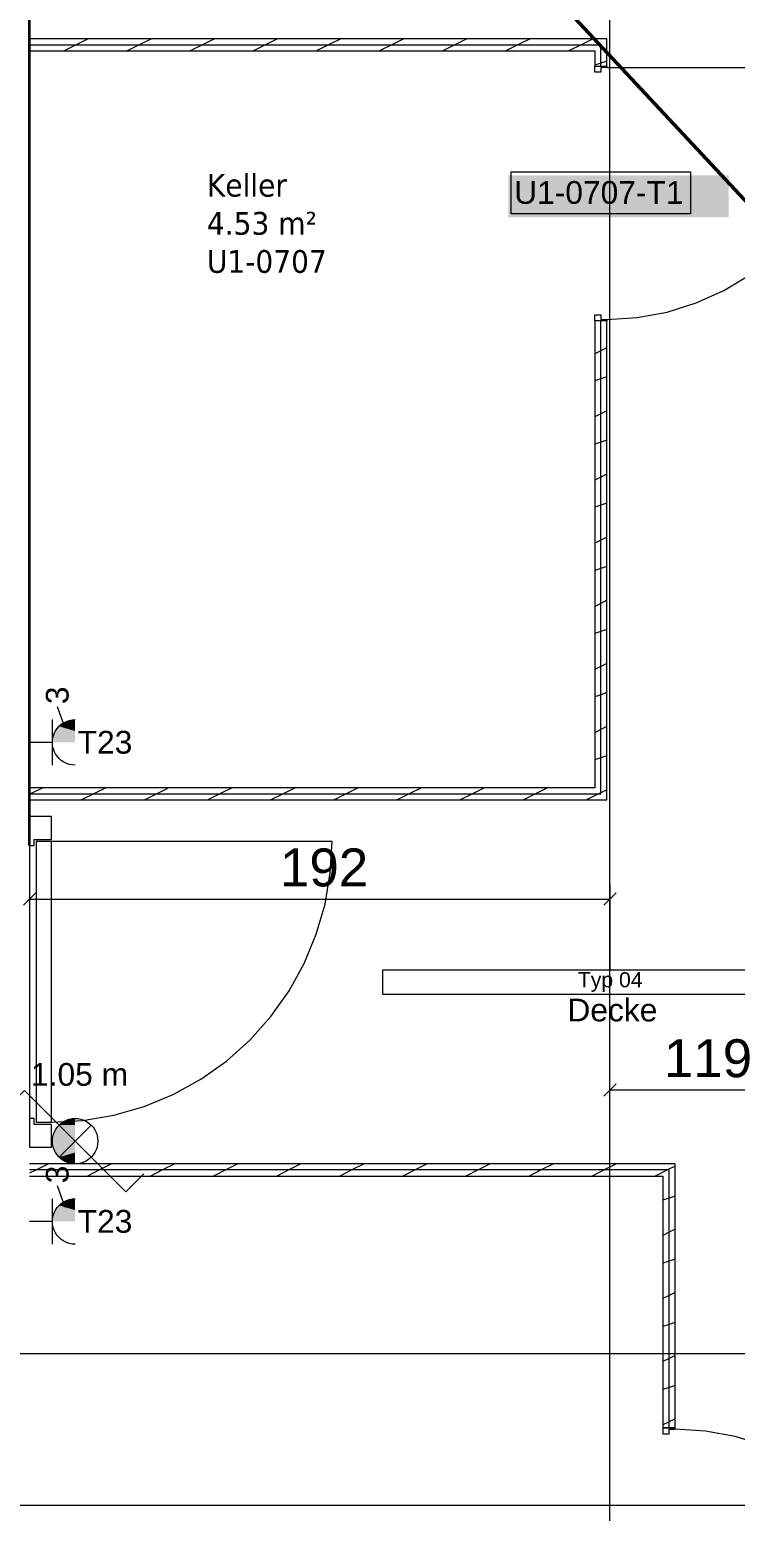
# Model space of a CAD drawing. Extents: x -1067 to 613, y -179 to 712.
# Drawn here: x 59.2 to 105.8, y 307.1 to 404.8 of the extents above; entities that cross this region are included whole.
import ezdxf
from ezdxf.lldxf.tags import DXFTag

# ---------------------------------------------------------------- set-up
doc = ezdxf.new("R2010")
doc.units = 0
doc.layers.get('0').update_dxf_attribs({"lineweight": 13})
for name, color, linetype, lineweight in [('A-AREA-____-IDEN', 7, 'Continuous', 5), ('A-DOOR-____-IDEN', 7, 'Continuous', 5), ('A-DOOR-____-OTLN', 7, 'Continuous', 9), ('A-DOOR-FRAM-MCUT', 7, 'Continuous', 9), ('A-DOOR-OPNG-OTLN', 7, 'Continuous', 9), ('A-FLOR-____-OVHD', 7, 'Strichpunkt - Fein', 9), ('A-WALL-____-MCUT', 7, 'Continuous', 35), ('A-WALL-____-PATT', 7, 'Continuous', 35), ('A-WALL-FNSH-MCUT', 7, 'Continuous', 35), ('S-GRID-____-OTLN', 7, 'Continuous', 5)]:
    doc.layers.add(name, color=color, linetype=linetype, lineweight=lineweight)
for name, color, linetype, lineweight, true_color in [('EL01_VVV_Mass', 7, 'Continuous', 13, 0xb2b200), ('EL01_WAN_Kraft', 1, 'Continuous', 13, 0xff0000), ('EL01_WAN_Leuchten', 7, 'Continuous', 13, 0x0080ff), ('EL01_WAN_Leuchtentyp', 7, 'Continuous', 13, 0x0099ff), ('EL01_WAN_Licht', 7, 'Continuous', 13, 0x0080ff), ('X_Geometrie', 3, 'Continuous', 50, 0x00ff00)]:
    doc.layers.add(name, color=color, linetype=linetype, lineweight=lineweight, true_color=true_color)
doc.styles.get("Standard").update_dxf_attribs({"font": 'arial.ttf'})
tags = doc.linetypes.add('_Rasterlinie_', pattern=[0.375, 0.2, -0.05, 0.075, -0.05]).pattern_tags.tags
tags[10:11] = [DXFTag(74, 4), DXFTag(75, 0), DXFTag(340, '0'), DXFTag(46, 1.0), DXFTag(50, 0.0), DXFTag(44, 0.0), DXFTag(45, 0.0)]
tags[8:9] = [DXFTag(74, 4), DXFTag(75, 0), DXFTag(340, '0'), DXFTag(46, 1.0), DXFTag(50, 0.0), DXFTag(44, 0.0), DXFTag(45, 0.0)]
tags[6:7] = [DXFTag(74, 4), DXFTag(75, 0), DXFTag(340, '0'), DXFTag(46, 1.0), DXFTag(50, 0.0), DXFTag(44, 0.0), DXFTag(45, 0.0)]
tags[4:5] = [DXFTag(74, 4), DXFTag(75, 0), DXFTag(340, '0'), DXFTag(46, 1.0), DXFTag(50, 0.0), DXFTag(44, 0.0), DXFTag(45, 0.0)]
tags = doc.linetypes.add('Strich Punkt fein', pattern=[0.2, 0.1, -0.05, 0, -0.05]).pattern_tags.tags
tags[10:11] = [DXFTag(74, 4), DXFTag(75, 0), DXFTag(340, '0'), DXFTag(46, 1.0), DXFTag(50, 0.0), DXFTag(44, 0.0), DXFTag(45, 0.0)]
tags[8:9] = [DXFTag(74, 4), DXFTag(75, 0), DXFTag(340, '0'), DXFTag(46, 1.0), DXFTag(50, 0.0), DXFTag(44, 0.0), DXFTag(45, 0.0)]
tags[6:7] = [DXFTag(74, 4), DXFTag(75, 0), DXFTag(340, '0'), DXFTag(46, 1.0), DXFTag(50, 0.0), DXFTag(44, 0.0), DXFTag(45, 0.0)]
tags[4:5] = [DXFTag(74, 4), DXFTag(75, 0), DXFTag(340, '0'), DXFTag(46, 1.0), DXFTag(50, 0.0), DXFTag(44, 0.0), DXFTag(45, 0.0)]
tags = doc.linetypes.add('Strichpunkt - Fein', pattern=[0.2, 0.1, -0.05, 0, -0.05]).pattern_tags.tags
tags[10:11] = [DXFTag(74, 4), DXFTag(75, 0), DXFTag(340, '0'), DXFTag(46, 1.0), DXFTag(50, 0.0), DXFTag(44, 0.0), DXFTag(45, 0.0)]
tags[8:9] = [DXFTag(74, 4), DXFTag(75, 0), DXFTag(340, '0'), DXFTag(46, 1.0), DXFTag(50, 0.0), DXFTag(44, 0.0), DXFTag(45, 0.0)]
tags[6:7] = [DXFTag(74, 4), DXFTag(75, 0), DXFTag(340, '0'), DXFTag(46, 1.0), DXFTag(50, 0.0), DXFTag(44, 0.0), DXFTag(45, 0.0)]
tags[4:5] = [DXFTag(74, 4), DXFTag(75, 0), DXFTag(340, '0'), DXFTag(46, 1.0), DXFTag(50, 0.0), DXFTag(44, 0.0), DXFTag(45, 0.0)]

# ---------------------------------------------------------------- blocks, each defined once
blk = doc.blocks.new('Referenz-A0UNPC4Q6I', base_point=(-1062.181, -175.856))
at = {"layer": 'A-DOOR-____-IDEN', "color": 0, "linetype": 'Continuous', "ltscale": 0.13}
for p, q in [((90.982, 395.412), (102.822, 395.412)), ((90.982, 392.632), (90.982, 395.412)), ((102.822, 395.412), (102.822, 392.632)), ((102.822, 392.632), (90.982, 392.632))]:
    blk.add_line(p, q, dxfattribs=at)
at = {"layer": 'A-DOOR-____-IDEN', "color": 7, "linetype": 'Continuous', "ltscale": 0.13, "true_color": 0xffffff}
for points in [[(90.807, 392.41), (105.346, 392.41), (90.807, 395.169)], [(105.346, 392.41), (90.807, 395.169), (105.346, 395.169)]]:
    blk.add_solid(points, dxfattribs=at)
at = {"layer": 'A-DOOR-____-OTLN', "color": 0, "linetype": 'Strich Punkt fein', "ltscale": 0.13}
blk.add_line((59.203, 350.976), (59.203, 332.976), dxfattribs=at)
at = {"layer": 'A-DOOR-____-OTLN', "color": 0, "linetype": 'Continuous', "ltscale": 0.13}
for p, q in [((59.643, 351.236), (59.643, 332.716)), ((60.643, 351.236), (59.643, 351.236)), ((60.643, 332.716), (60.643, 351.236)), ((59.643, 332.716), (60.643, 332.716))]:
    blk.add_line(p, q, dxfattribs=at)
at = {"layer": 'A-DOOR-FRAM-MCUT', "color": 0, "linetype": 'Continuous', "ltscale": 0.13}
for p, q in [((96.503, 402.376), (97.303, 402.376)), ((96.503, 401.976), (96.503, 402.376)), ((96.903, 401.976), (96.503, 401.976)), ((96.903, 402.276), (96.903, 401.976)), ((97.303, 402.276), (96.903, 402.276)), ((97.303, 402.376), (97.303, 402.276)), ((96.503, 385.976), (96.903, 385.976)), ((96.503, 385.576), (96.503, 385.976)), ((97.303, 385.576), (96.503, 385.576)), ((96.903, 385.976), (96.903, 385.676)), ((96.903, 385.676), (97.303, 385.676)), ((97.303, 385.676), (97.303, 385.576)), ((60.643, 352.876), (59.203, 352.876)), ((59.203, 352.876), (59.203, 350.976)), ((60.643, 351.376), (60.643, 352.876)), ((59.203, 350.976), (59.503, 350.976)), ((59.503, 350.976), (59.503, 351.376)), ((59.503, 351.376), (60.643, 351.376)), ((59.503, 332.976), (59.203, 332.976)), ((59.203, 332.976), (59.203, 331.076)), ((59.503, 332.576), (59.503, 332.976)), ((60.643, 332.576), (59.503, 332.576)), ((60.643, 331.076), (60.643, 332.576)), ((59.203, 331.076), (60.643, 331.076)), ((101.803, 312.576), (101.003, 312.576)), ((101.003, 312.576), (101.003, 312.176)), ((101.003, 312.176), (101.403, 312.176)), ((101.403, 312.176), (101.403, 312.476)), ((101.403, 312.476), (101.803, 312.476)), ((101.803, 312.476), (101.803, 312.576))]:
    blk.add_line(p, q, dxfattribs=at)
at = {"layer": 'A-DOOR-OPNG-OTLN', "color": 0, "linetype": 'Continuous', "ltscale": 0.13}
for p, q in [((97.303, 402.276), (113.903, 402.276)), ((105.017, 387.577), (106.733, 388.614)), ((103.189, 386.754), (105.017, 387.577)), ((99.304, 385.797), (101.276, 386.158)), ((101.276, 386.158), (103.189, 386.754)), ((97.303, 385.676), (99.304, 385.797)), ((79.163, 351.236), (60.643, 351.236)), ((79.047, 349.162), (79.163, 351.236)), ((78.699, 347.115), (79.047, 349.162)), ((78.124, 345.119), (78.699, 347.115)), ((77.329, 343.2), (78.124, 345.119)), ((76.324, 341.383), (77.329, 343.2)), ((75.123, 339.689), (76.324, 341.383)), ((73.739, 338.14), (75.123, 339.689)), ((72.19, 336.756), (73.739, 338.14)), ((70.496, 335.554), (72.19, 336.756)), ((68.679, 334.55), (70.496, 335.554)), ((66.76, 333.755), (68.679, 334.55)), ((64.764, 333.18), (66.76, 333.755)), ((60.643, 332.716), (62.717, 332.832)), ((62.717, 332.832), (64.764, 333.18)), ((103.804, 312.355), (101.803, 312.476)), ((105.776, 311.993), (103.804, 312.355)), ((107.689, 311.397), (105.776, 311.993))]:
    blk.add_line(p, q, dxfattribs=at)
at = {"layer": 'A-FLOR-____-OVHD', "color": 0, "linetype": 'Strichpunkt - Fein', "ltscale": 0.13}
for p, q in [((-49.397, 307.476), (198.844, 307.476)), ((59.203, 307.476), (125.803, 307.476))]:
    blk.add_line(p, q, dxfattribs=at)
at = {"layer": 'A-WALL-____-MCUT', "color": 0, "linetype": 'Continuous', "ltscale": 0.35}
blk.add_line((59.203, 350.976), (59.203, 426.376), dxfattribs=at)
at = {"layer": 'A-WALL-____-MCUT', "color": 0, "linetype": 'Continuous', "lineweight": 9, "ltscale": 0.13}
for p, q in [((59.203, 403.776), (96.903, 403.776)), ((96.903, 402.376), (96.903, 403.776)), ((96.903, 354.376), (96.903, 385.576)), ((59.203, 354.376), (96.903, 354.376)), ((101.403, 329.576), (59.203, 329.576)), ((101.403, 312.576), (101.403, 329.576))]:
    blk.add_line(p, q, dxfattribs=at)
at = {"layer": 'A-WALL-____-PATT', "color": 0, "linetype": 'Continuous', "lineweight": 9, "ltscale": 0.13}
for p, q in [((62.278, 403.776), (61.478, 403.376)), ((63.078, 404.176), (62.278, 403.776)), ((66.443, 403.776), (65.643, 403.376)), ((67.243, 404.176), (66.443, 403.776)), ((70.608, 403.776), (69.808, 403.376)), ((71.408, 404.176), (70.608, 403.776)), ((74.772, 403.776), (73.972, 403.376)), ((75.572, 404.176), (74.772, 403.776)), ((78.937, 403.776), (78.137, 403.376)), ((79.737, 404.176), (78.937, 403.776)), ((83.102, 403.776), (82.302, 403.376)), ((83.902, 404.176), (83.102, 403.776)), ((87.267, 403.776), (86.467, 403.376)), ((88.067, 404.176), (87.267, 403.776)), ((91.432, 403.776), (90.632, 403.376)), ((92.232, 404.176), (91.432, 403.776)), ((95.597, 403.776), (94.797, 403.376)), ((96.397, 404.176), (95.597, 403.776)), ((97.303, 402.703), (96.903, 402.569)), ((96.903, 402.569), (96.503, 402.436)), ((96.903, 383.604), (96.503, 383.404)), ((97.303, 383.804), (96.903, 383.604)), ((96.903, 381.746), (96.503, 381.612)), ((97.303, 381.879), (96.903, 381.746)), ((96.903, 379.439), (96.503, 379.239)), ((97.303, 379.639), (96.903, 379.439)), ((96.903, 377.581), (96.503, 377.448)), ((97.303, 377.714), (96.903, 377.581)), ((96.903, 375.274), (96.503, 375.074)), ((97.303, 375.474), (96.903, 375.274)), ((96.903, 373.416), (96.503, 373.283)), ((97.303, 373.55), (96.903, 373.416)), ((96.903, 371.11), (96.503, 370.91)), ((97.303, 371.31), (96.903, 371.11)), ((96.903, 369.251), (96.503, 369.118)), ((97.303, 369.385), (96.903, 369.251)), ((96.903, 366.945), (96.503, 366.745)), ((97.303, 367.145), (96.903, 366.945)), ((96.903, 365.087), (96.503, 364.953)), ((97.303, 365.22), (96.903, 365.087)), ((96.903, 362.78), (96.503, 362.58)), ((97.303, 362.98), (96.903, 362.78)), ((96.903, 360.922), (96.503, 360.789)), ((97.303, 361.055), (96.903, 360.922)), ((97.303, 358.815), (96.903, 358.615)), ((96.903, 358.615), (96.503, 358.415)), ((96.903, 356.757), (96.503, 356.624)), ((97.303, 356.891), (96.903, 356.757)), ((60.071, 354.776), (59.271, 354.376)), ((64.235, 354.776), (63.435, 354.376)), ((68.4, 354.776), (67.6, 354.376)), ((72.565, 354.776), (71.765, 354.376)), ((76.73, 354.776), (75.93, 354.376)), ((80.895, 354.776), (80.095, 354.376)), ((85.06, 354.776), (84.26, 354.376)), ((89.225, 354.776), (88.425, 354.376)), ((93.39, 354.776), (92.59, 354.376)), ((59.271, 354.376), (59.203, 354.342)), ((63.435, 354.376), (62.635, 353.976)), ((67.6, 354.376), (66.8, 353.976)), ((71.765, 354.376), (70.965, 353.976)), ((75.93, 354.376), (75.13, 353.976)), ((80.095, 354.376), (79.295, 353.976)), ((84.26, 354.376), (83.46, 353.976)), ((88.425, 354.376), (87.625, 353.976)), ((92.59, 354.376), (91.79, 353.976)), ((96.755, 354.376), (95.955, 353.976)), ((96.903, 354.45), (96.755, 354.376)), ((97.303, 354.65), (96.903, 354.45)), ((59.649, 329.576), (59.203, 329.353)), ((60.449, 329.976), (59.649, 329.576)), ((63.814, 329.576), (63.014, 329.176)), ((64.614, 329.976), (63.814, 329.576)), ((67.979, 329.576), (67.179, 329.176)), ((68.779, 329.976), (67.979, 329.576)), ((72.144, 329.576), (71.344, 329.176)), ((72.944, 329.976), (72.144, 329.576)), ((76.309, 329.576), (75.509, 329.176)), ((77.109, 329.976), (76.309, 329.576)), ((80.474, 329.576), (79.674, 329.176)), ((81.274, 329.976), (80.474, 329.576)), ((84.639, 329.576), (83.839, 329.176)), ((85.439, 329.976), (84.639, 329.576)), ((88.804, 329.576), (88.004, 329.176)), ((89.604, 329.976), (88.804, 329.576)), ((92.969, 329.576), (92.169, 329.176)), ((93.769, 329.976), (92.969, 329.576)), ((97.133, 329.576), (96.333, 329.176)), ((97.933, 329.976), (97.133, 329.576)), ((101.298, 329.576), (100.498, 329.176)), ((101.803, 329.828), (101.298, 329.576)), ((101.403, 327.716), (101.003, 327.583)), ((101.803, 327.849), (101.403, 327.716)), ((101.403, 325.463), (101.003, 325.263)), ((101.803, 325.663), (101.403, 325.463)), ((101.403, 323.551), (101.003, 323.418)), ((101.803, 323.685), (101.403, 323.551)), ((101.403, 321.298), (101.003, 321.098)), ((101.803, 321.498), (101.403, 321.298)), ((101.403, 319.387), (101.003, 319.253)), ((101.803, 319.52), (101.403, 319.387)), ((101.403, 317.133), (101.003, 316.933)), ((101.803, 317.333), (101.403, 317.133)), ((101.403, 315.222), (101.003, 315.089)), ((101.803, 315.355), (101.403, 315.222)), ((101.403, 312.969), (101.003, 312.769)), ((101.803, 313.169), (101.403, 312.969))]:
    blk.add_line(p, q, dxfattribs=at)
at = {"layer": 'A-WALL-FNSH-MCUT', "color": 0, "linetype": 'Continuous', "lineweight": 9, "ltscale": 0.13}
for p, q in [((97.303, 404.176), (59.203, 404.176)), ((97.303, 402.376), (97.303, 404.176)), ((59.203, 403.376), (96.503, 403.376)), ((96.503, 403.376), (96.503, 402.376)), ((96.503, 402.376), (97.303, 402.376)), ((96.503, 385.576), (96.503, 354.776)), ((97.303, 385.576), (96.503, 385.576)), ((97.303, 353.976), (97.303, 385.576)), ((96.503, 354.776), (59.203, 354.776)), ((59.203, 353.976), (97.303, 353.976)), ((101.803, 329.976), (59.203, 329.976)), ((101.803, 312.576), (101.803, 329.976)), ((59.203, 329.176), (101.003, 329.176)), ((101.003, 329.176), (101.003, 312.576)), ((101.003, 312.576), (101.803, 312.576))]:
    blk.add_line(p, q, dxfattribs=at)
at = {"layer": 'S-GRID-____-OTLN', "color": 0, "linetype": '_Rasterlinie_', "ltscale": 0.13}
for p, q in [((97.503, -171.085), (97.503, 546.376)), ((-101.097, 317.476), (198.844, 317.476))]:
    blk.add_line(p, q, dxfattribs=at)
at = {"layer": 'X_Geometrie', "color": 0, "linetype": 'Continuous', "ltscale": 0.5}
blk.add_line((63.048, 439.938), (164.243, 331.634), dxfattribs=at)
at = {"layer": 'A-AREA-____-IDEN', "color": 0, "linetype": 'Continuous', "ltscale": 0.13, "char_height": 1.5, "attachment_point": 1}
for s, insert in [('{\\W0.9;\\fVerdana;Keller}', (70.902, 395.272)), ('{\\W0.9;\\fVerdana;4.53 m²}', (70.902, 392.758)), ('{\\W0.9;\\fVerdana;U1-0707}', (70.902, 390.244))]:
    blk.add_mtext(s, dxfattribs=dict(at, insert=insert))
at = {"layer": 'A-DOOR-____-IDEN', "color": 0, "linetype": 'Continuous', "ltscale": 0.13, "insert": (91.182, 394.794), "char_height": 1.5, "attachment_point": 1}
blk.add_mtext('{\\fArial;U1-0707-T1}', dxfattribs=at)
blk = doc.blocks.new('Steckdose T23_ AP_ 3-fach-A0UNPCHW6I', base_point=(59.205, 356.276))
at = {"color": 0, "lineweight": -2}
for p, q in [((61.559, 358.702), (61.051, 360.118)), ((60.705, 356.276), (60.705, 359.276)), ((60.906, 358.526), (61.015, 358.689)), ((61.015, 358.689), (61.144, 358.836)), ((61.144, 358.836), (61.292, 358.966)), ((61.292, 358.966), (61.455, 359.075)), ((61.455, 359.075), (61.631, 359.162)), ((61.631, 359.162), (61.817, 359.225)), ((61.817, 359.225), (62.009, 359.263)), ((62.009, 359.263), (62.205, 359.276)), ((60.705, 357.776), (59.205, 357.776)), ((60.705, 357.776), (60.718, 357.972)), ((60.718, 357.58), (60.705, 357.776)), ((60.718, 357.972), (60.756, 358.164)), ((60.756, 358.164), (60.819, 358.35)), ((60.819, 358.35), (60.906, 358.526)), ((60.756, 357.388), (60.718, 357.58)), ((60.819, 357.202), (60.756, 357.388)), ((60.906, 357.026), (60.819, 357.202)), ((61.015, 356.863), (60.906, 357.026)), ((61.144, 356.715), (61.015, 356.863)), ((61.292, 356.586), (61.144, 356.715)), ((61.455, 356.477), (61.292, 356.586)), ((61.631, 356.39), (61.455, 356.477)), ((61.817, 356.327), (61.631, 356.39)), ((62.009, 356.289), (61.817, 356.327)), ((62.205, 356.276), (62.009, 356.289))]:
    blk.add_line(p, q, dxfattribs=at)
for points in [[(60.906, 358.526), (62.205, 358.526), (61.144, 358.836)], [(61.144, 358.836), (62.205, 358.836), (61.455, 359.075)], [(62.205, 358.526), (61.144, 358.836), (62.205, 358.836)], [(61.455, 359.075), (62.205, 359.075), (61.817, 359.225)], [(62.205, 358.836), (61.455, 359.075), (62.205, 359.075)], [(61.817, 359.225), (62.205, 359.225), (62.205, 359.276)], [(62.205, 359.075), (61.817, 359.225), (62.205, 359.225)], [(60.705, 357.776), (62.205, 357.776), (60.756, 358.164)], [(60.756, 358.164), (62.205, 358.164), (60.906, 358.526)], [(62.205, 357.776), (60.756, 358.164), (62.205, 358.164)], [(62.205, 358.164), (60.906, 358.526), (62.205, 358.526)]]:
    blk.add_solid(points, dxfattribs=at)
at = {"color": 0, "lineweight": -2, "insert": (60.274, 360.294), "char_height": 1.5, "attachment_point": 1, "rotation": 90}
blk.add_mtext('{\\fArial;3}', dxfattribs=at)
at = {"color": 0, "lineweight": -2, "insert": (62.373, 358.534), "char_height": 1.5, "attachment_point": 1}
blk.add_mtext('{\\fArial;T23}', dxfattribs=at)
blk = doc.blocks.new('LED-Langfeldleuchte 37W-A0UNPCJI6I', base_point=(82.505, 341.176))
at = {"color": 0, "lineweight": -2}
for p, q in [((82.505, 342.776), (112.505, 342.776)), ((82.505, 341.176), (82.505, 342.776)), ((112.505, 341.176), (112.505, 342.776)), ((82.505, 341.176), (112.505, 341.176))]:
    blk.add_line(p, q, dxfattribs=at)
blk = doc.blocks.new('Bemerkung 1-A0UNPCJK6I', base_point=(95.388, 341.621))
at = {"color": 0, "lineweight": -2, "insert": (95.388, 342.621), "char_height": 1, "attachment_point": 1}
blk.add_mtext('{\\fArial;Typ 04}', dxfattribs=at)
blk = doc.blocks.new('Absolute Höhe-A0UNPCJM6I', base_point=(94.697, 339.373))
at = {"color": 0, "lineweight": -2, "insert": (94.697, 340.873), "char_height": 1.5, "attachment_point": 1}
blk.add_mtext('{\\fArial;Decke}', dxfattribs=at)
blk = doc.blocks.new('Steckdose T23_ AP_ 3-fach-A0UNPCLA6I', base_point=(59.205, 324.676))
at = {"color": 0, "lineweight": -2}
for p, q in [((61.559, 327.102), (61.051, 328.518)), ((60.705, 324.676), (60.705, 327.676)), ((61.292, 327.366), (61.455, 327.475)), ((61.455, 327.475), (61.631, 327.562)), ((61.631, 327.562), (61.817, 327.625)), ((61.817, 327.625), (62.009, 327.663)), ((62.009, 327.663), (62.205, 327.676)), ((60.718, 326.372), (60.756, 326.564)), ((60.756, 326.564), (60.819, 326.75)), ((60.819, 326.75), (60.906, 326.926)), ((60.906, 326.926), (61.015, 327.089)), ((61.015, 327.089), (61.144, 327.236)), ((61.144, 327.236), (61.292, 327.366)), ((60.705, 326.176), (59.205, 326.176)), ((60.705, 326.176), (60.718, 326.372)), ((60.718, 325.98), (60.705, 326.176)), ((60.756, 325.788), (60.718, 325.98)), ((60.819, 325.602), (60.756, 325.788)), ((60.906, 325.426), (60.819, 325.602)), ((61.015, 325.263), (60.906, 325.426)), ((61.144, 325.115), (61.015, 325.263)), ((61.292, 324.986), (61.144, 325.115)), ((61.455, 324.877), (61.292, 324.986)), ((61.631, 324.79), (61.455, 324.877)), ((61.817, 324.727), (61.631, 324.79)), ((62.009, 324.689), (61.817, 324.727)), ((62.205, 324.676), (62.009, 324.689))]:
    blk.add_line(p, q, dxfattribs=at)
for points in [[(61.144, 327.236), (62.205, 327.236), (61.455, 327.475)], [(61.455, 327.475), (62.205, 327.475), (61.817, 327.625)], [(62.205, 327.236), (61.455, 327.475), (62.205, 327.475)], [(61.817, 327.625), (62.205, 327.625), (62.205, 327.676)], [(62.205, 327.475), (61.817, 327.625), (62.205, 327.625)], [(60.705, 326.176), (62.205, 326.176), (60.756, 326.564)], [(60.756, 326.564), (62.205, 326.564), (60.906, 326.926)], [(62.205, 326.176), (60.756, 326.564), (62.205, 326.564)], [(60.906, 326.926), (62.205, 326.926), (61.144, 327.236)], [(62.205, 326.564), (60.906, 326.926), (62.205, 326.926)], [(62.205, 326.926), (61.144, 327.236), (62.205, 327.236)]]:
    blk.add_solid(points, dxfattribs=at)
at = {"color": 0, "lineweight": -2, "insert": (60.274, 328.694), "char_height": 1.5, "attachment_point": 1, "rotation": 90}
blk.add_mtext('{\\fArial;3}', dxfattribs=at)
at = {"color": 0, "lineweight": -2, "insert": (62.373, 326.934), "char_height": 1.5, "attachment_point": 1}
blk.add_mtext('{\\fArial;T23}', dxfattribs=at)
blk = doc.blocks.new('Schalter_ Schema 3_ AP_ KL-A0UNPCM86I', base_point=(57.666, 328.133))
at = {"color": 0, "lineweight": -2}
for p, q in [((58.862, 334.818), (57.666, 333.622)), ((61.145, 332.536), (58.862, 334.818)), ((60.906, 332.226), (61.015, 332.389)), ((61.015, 332.389), (61.144, 332.536)), ((61.144, 332.536), (61.292, 332.666)), ((63.266, 330.415), (61.145, 332.536)), ((63.266, 332.536), (61.145, 330.415)), ((61.292, 332.666), (61.455, 332.775)), ((61.455, 332.775), (61.631, 332.862)), ((61.631, 332.862), (61.817, 332.925)), ((61.817, 332.925), (62.009, 332.963)), ((62.009, 332.963), (62.205, 332.976)), ((62.205, 332.976), (62.401, 332.963)), ((62.401, 332.963), (62.593, 332.925)), ((62.593, 332.925), (62.779, 332.862)), ((62.779, 332.862), (62.955, 332.775)), ((62.955, 332.775), (63.118, 332.666)), ((63.118, 332.666), (63.266, 332.536)), ((63.266, 332.536), (63.395, 332.389)), ((63.395, 332.389), (63.504, 332.226)), ((60.705, 331.476), (60.718, 331.672)), ((60.718, 331.28), (60.705, 331.476)), ((60.718, 331.672), (60.756, 331.864)), ((60.756, 331.864), (60.819, 332.05)), ((60.819, 332.05), (60.906, 332.226)), ((63.504, 332.226), (63.591, 332.05)), ((63.591, 332.05), (63.654, 331.864)), ((63.654, 331.864), (63.692, 331.672)), ((63.692, 331.672), (63.705, 331.476)), ((63.705, 331.476), (63.692, 331.28)), ((60.756, 331.088), (60.718, 331.28)), ((60.819, 330.902), (60.756, 331.088)), ((60.906, 330.726), (60.819, 330.902)), ((61.015, 330.563), (60.906, 330.726)), ((61.144, 330.415), (61.015, 330.563)), ((61.292, 330.286), (61.144, 330.415)), ((63.266, 330.415), (63.118, 330.286)), ((63.395, 330.563), (63.266, 330.415)), ((63.266, 330.415), (65.548, 328.133)), ((63.504, 330.726), (63.395, 330.563)), ((63.591, 330.902), (63.504, 330.726)), ((63.654, 331.088), (63.591, 330.902)), ((63.692, 331.28), (63.654, 331.088)), ((61.455, 330.177), (61.292, 330.286)), ((61.631, 330.09), (61.455, 330.177)), ((61.817, 330.027), (61.631, 330.09)), ((62.009, 329.989), (61.817, 330.027)), ((62.205, 329.976), (62.009, 329.989)), ((62.401, 329.989), (62.205, 329.976)), ((62.593, 330.027), (62.401, 329.989)), ((62.779, 330.09), (62.593, 330.027)), ((62.955, 330.177), (62.779, 330.09)), ((63.118, 330.286), (62.955, 330.177)), ((65.548, 328.133), (66.744, 329.329))]:
    blk.add_line(p, q, dxfattribs=at)
for points in [[(62.205, 332.226), (60.906, 332.226), (62.205, 332.536)], [(60.906, 332.226), (62.205, 332.536), (61.144, 332.536)], [(62.205, 332.536), (61.144, 332.536), (62.205, 332.775)], [(61.144, 332.536), (62.205, 332.775), (61.455, 332.775)], [(62.205, 332.775), (61.455, 332.775), (62.205, 332.925)], [(61.455, 332.775), (62.205, 332.925), (61.817, 332.925)], [(62.205, 332.925), (61.817, 332.925), (62.205, 332.976)], [(62.205, 331.476), (60.705, 331.476), (62.205, 331.864)], [(60.705, 331.476), (62.205, 331.864), (60.756, 331.864)], [(60.756, 331.088), (62.205, 331.476), (60.705, 331.476)], [(62.205, 331.864), (60.756, 331.864), (62.205, 332.226)], [(60.756, 331.864), (62.205, 332.226), (60.906, 332.226)], [(62.205, 331.088), (60.756, 331.088), (62.205, 331.476)], [(60.906, 330.726), (62.205, 331.088), (60.756, 331.088)], [(62.205, 330.726), (60.906, 330.726), (62.205, 331.088)], [(61.144, 330.415), (62.205, 330.726), (60.906, 330.726)], [(62.205, 330.415), (61.144, 330.415), (62.205, 330.726)], [(61.455, 330.177), (62.205, 330.415), (61.144, 330.415)], [(62.205, 330.177), (61.455, 330.177), (62.205, 330.415)], [(61.817, 330.027), (62.205, 330.177), (61.455, 330.177)], [(62.205, 330.027), (61.817, 330.027), (62.205, 330.177)], [(62.205, 329.976), (62.205, 330.027), (61.817, 330.027)]]:
    blk.add_solid(points, dxfattribs=at)
blk = doc.blocks.new('Absolute Höhe-A0UNPCMA6I', base_point=(59.296, 335.127))
at = {"color": 0, "lineweight": -2, "insert": (59.296, 336.627), "char_height": 1.5, "attachment_point": 1}
blk.add_mtext('{\\fArial;1.05 m}', dxfattribs=at)
blk = doc.blocks.new('Maß-A0UNPCSK6I', base_point=(97.091, 331.939))
at = {"color": 0, "lineweight": -2}
for p, q in [((97.505, 333.845), (97.505, 341.176)), ((97.091, 334.431), (97.919, 335.258)), ((120.974, 334.431), (121.801, 335.258)), ((121.387, 335.845), (121.387, 331.939)), ((121.387, 334.845), (97.505, 334.845))]:
    blk.add_line(p, q, dxfattribs=at)
at = {"color": 0, "lineweight": -2, "insert": (101.063, 338.196), "char_height": 2.5, "attachment_point": 1}
blk.add_mtext('{\\fArial;119}', dxfattribs=at)
blk = doc.blocks.new('Maß-A0UNPD006I', base_point=(58.789, 341.976))
at = {"color": 0, "lineweight": -2}
for p, q in [((59.203, 348.445), (59.203, 341.976)), ((97.505, 348.445), (97.505, 342.776)), ((59.617, 347.858), (58.789, 347.031)), ((59.203, 347.445), (97.505, 347.445)), ((97.919, 347.858), (97.091, 347.031))]:
    blk.add_line(p, q, dxfattribs=at)
at = {"color": 0, "lineweight": -2, "insert": (75.725, 350.778), "char_height": 2.5, "attachment_point": 1}
blk.add_mtext('{\\fArial;192}', dxfattribs=at)

msp = doc.modelspace()

# ---------------------------------------------------------------- block references
at = {"color": 9, "lineweight": 25, "ltscale": 0.25, "true_color": 0xc0c0c0}
msp.add_blockref('Referenz-A0UNPC4Q6I', (-1062.181, -175.856), dxfattribs=at)
at = {"layer": 'EL01_VVV_Mass', "linetype": 'Continuous', "ltscale": 0.13}
for name, p in [('Maß-A0UNPD006I', (58.789, 341.976)), ('Maß-A0UNPCSK6I', (97.091, 331.939))]:
    msp.add_blockref(name, p, dxfattribs=at)
at = {"layer": 'EL01_WAN_Kraft', "color": 1, "linetype": 'Continuous', "ltscale": 0.13, "true_color": 0xff0000}
for name, p in [('Steckdose T23_ AP_ 3-fach-A0UNPCHW6I', (59.205, 356.276)), ('Steckdose T23_ AP_ 3-fach-A0UNPCLA6I', (59.205, 324.676))]:
    msp.add_blockref(name, p, dxfattribs=at)
at = {"layer": 'EL01_WAN_Leuchten', "ltscale": 0.13}
for name, p in [('LED-Langfeldleuchte 37W-A0UNPCJI6I', (82.505, 341.176)), ('Absolute Höhe-A0UNPCJM6I', (94.697, 339.373))]:
    msp.add_blockref(name, p, dxfattribs=at)
at = {"layer": 'EL01_WAN_Leuchtentyp', "ltscale": 0.13}
msp.add_blockref('Bemerkung 1-A0UNPCJK6I', (95.388, 341.621), dxfattribs=at)
at = {"layer": 'EL01_WAN_Licht', "linetype": 'Continuous', "ltscale": 0.13}
for name, p in [('Absolute Höhe-A0UNPCMA6I', (59.296, 335.127)), ('Schalter_ Schema 3_ AP_ KL-A0UNPCM86I', (57.666, 328.133))]:
    msp.add_blockref(name, p, dxfattribs=at)

doc.saveas('drawing.dxf')
